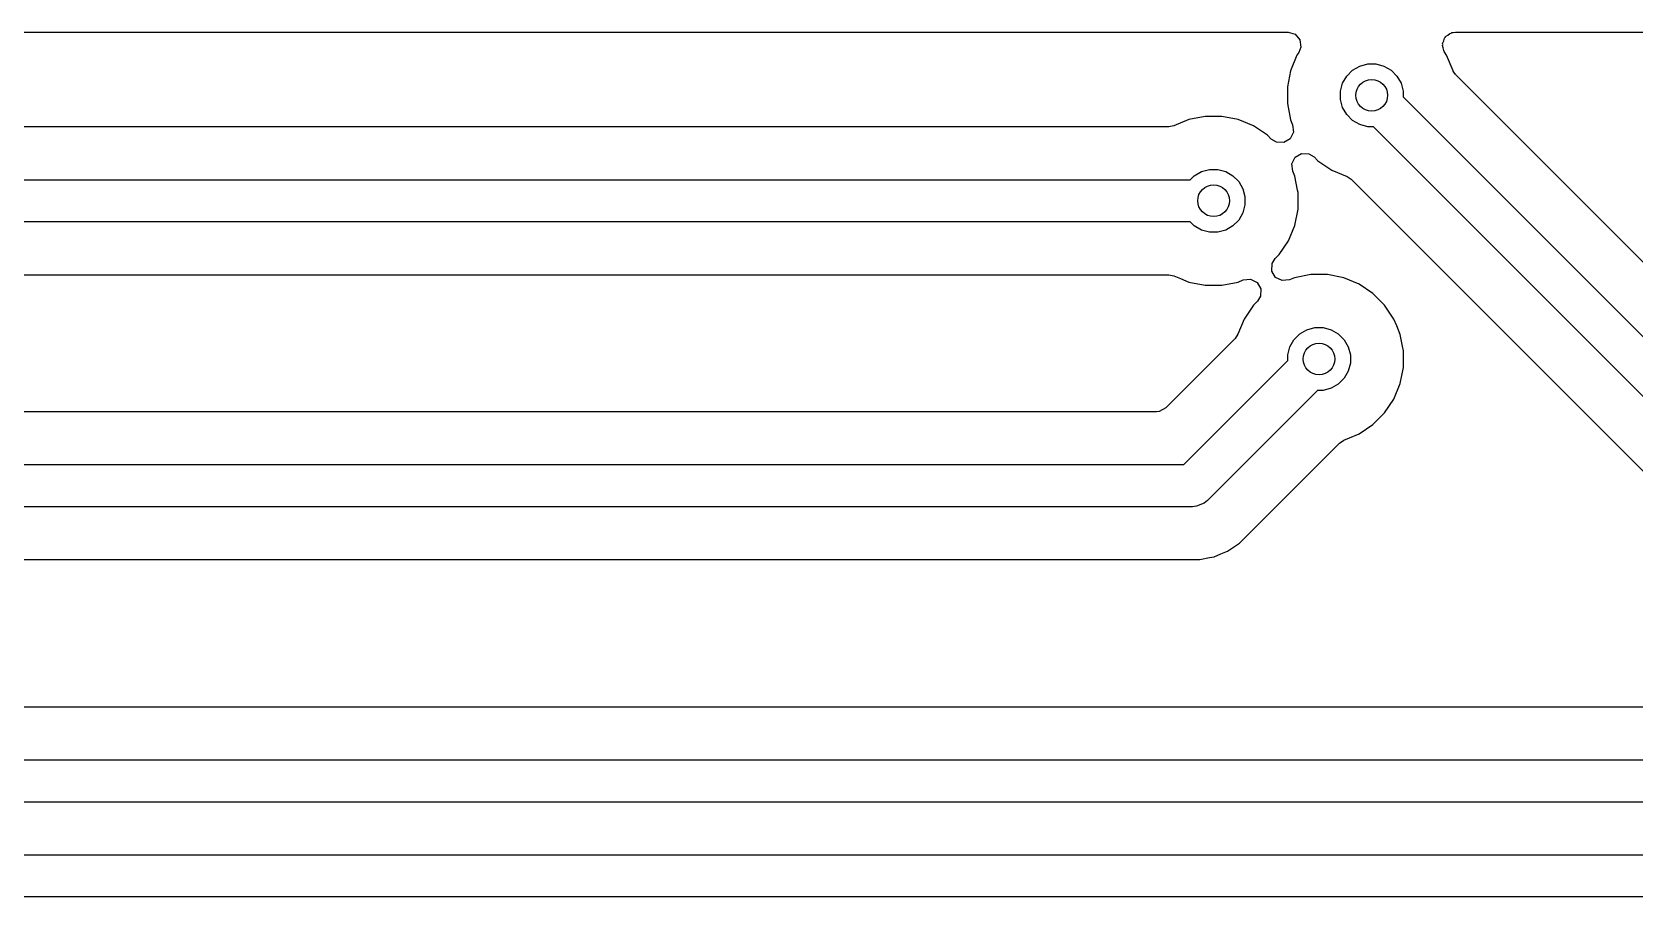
# Model space of a CAD drawing. Extents: x 4.07 to 6.96, y -6.23 to -1.21.
# Drawn here: x 5.13 to 5.728, y -1.992 to -1.669 of the extents above; entities that cross this region are included whole.
import ezdxf

# ---------------------------------------------------------------- set-up
doc = ezdxf.new("R2010")
doc.units = 0
doc.header["$MEASUREMENT"] = 0
doc.layers.add('BLACK', color=7, linetype='CONTINUOUS')

msp = doc.modelspace()

# ---------------------------------------------------------------- linework, layer by layer
at = {"layer": 'BLACK', "linetype": 'CONTINUOUS'}
for p, q in [((4.679, -1.66931), (5.1536, -1.66931)), ((5.1536, -1.66931), (5.16136, -1.66931)), ((5.16136, -1.66931), (5.59865, -1.66931)), ((5.59865, -1.66931), (5.60129, -1.67009)), ((5.60129, -1.67009), (5.6031, -1.67216)), ((5.60349, -1.67489), (5.60271, -1.67691)), ((5.6031, -1.67216), (5.60349, -1.67489)), ((5.65631, -1.67428), (5.65641, -1.67391)), ((5.65661, -1.67525), (5.65631, -1.67428)), ((5.65635, -1.67353), (5.65677, -1.6726)), ((5.65641, -1.67391), (5.65635, -1.67353)), ((5.65677, -1.6726), (5.65703, -1.67163)), ((5.65703, -1.67163), (5.65732, -1.67137)), ((5.65732, -1.67137), (5.65748, -1.67102)), ((5.65748, -1.67102), (5.65833, -1.67047)), ((5.65833, -1.67047), (5.65908, -1.66979)), ((5.65908, -1.66979), (5.65952, -1.66969)), ((5.65952, -1.66969), (5.65979, -1.66952)), ((5.65979, -1.66952), (5.66029, -1.66951)), ((5.66029, -1.66951), (5.66119, -1.66931)), ((5.66119, -1.66931), (5.6851, -1.66931)), ((5.6851, -1.66931), (5.69286, -1.66931)), ((5.69286, -1.66931), (5.81519, -1.66931)), ((5.60199, -1.67799), (5.59962, -1.68372)), ((5.60271, -1.67691), (5.60199, -1.67798)), ((5.60199, -1.67798), (5.60199, -1.67799)), ((5.65676, -1.67625), (5.65661, -1.67525)), ((5.65692, -1.67659), (5.65676, -1.67625)), ((5.65785, -1.67799), (5.65692, -1.67659)), ((5.66023, -1.68372), (5.65785, -1.67799)), ((5.59962, -1.68372), (5.59841, -1.68981)), ((5.59962, -1.68372), (5.59962, -1.68372)), ((5.61901, -1.68839), (5.62055, -1.68572)), ((5.62055, -1.68572), (5.62273, -1.68354)), ((5.62273, -1.68354), (5.6254, -1.682)), ((5.6254, -1.682), (5.62838, -1.6812)), ((5.62838, -1.6812), (5.63146, -1.6812)), ((5.63146, -1.6812), (5.63444, -1.682)), ((5.63444, -1.682), (5.63711, -1.68354)), ((5.63711, -1.68354), (5.63929, -1.68572)), ((5.63929, -1.68572), (5.64083, -1.68839)), ((5.66023, -1.68373), (5.66023, -1.68372)), ((5.66029, -1.68385), (5.66023, -1.68373)), ((5.66059, -1.68429), (5.66029, -1.68385)), ((5.66104, -1.68502), (5.66059, -1.68429)), ((5.66114, -1.68508), (5.66104, -1.68502)), ((5.66126, -1.68525), (5.66114, -1.68508)), ((5.92693, -1.95092), (5.66126, -1.68525)), ((5.59841, -1.68981), (5.59841, -1.69602)), ((5.61821, -1.69137), (5.61901, -1.68839)), ((5.61821, -1.69446), (5.61821, -1.69137)), ((5.64083, -1.68839), (5.64163, -1.69137)), ((5.64163, -1.69137), (5.64163, -1.69349)), ((5.59841, -1.69602), (5.59962, -1.70211)), ((5.61901, -1.69743), (5.61821, -1.69446)), ((5.62055, -1.7001), (5.61901, -1.69743)), ((5.64163, -1.69349), (5.91108, -1.96294)), ((5.55412, -1.7047), (4.541, -1.7047)), ((5.55599, -1.70433), (5.55412, -1.7047)), ((5.56167, -1.70198), (5.55599, -1.70433)), ((5.56776, -1.70077), (5.56167, -1.70198)), ((5.56167, -1.70198), (5.56167, -1.70198)), ((5.57397, -1.70077), (5.56776, -1.70077)), ((5.56776, -1.70077), (5.56776, -1.70077)), ((5.58006, -1.70198), (5.57397, -1.70077)), ((5.57397, -1.70077), (5.57397, -1.70077)), ((5.58579, -1.70435), (5.58006, -1.70198)), ((5.58006, -1.70198), (5.58006, -1.70198)), ((5.59096, -1.7078), (5.58579, -1.70435)), ((5.58579, -1.70435), (5.58579, -1.70435)), ((5.59962, -1.70211), (5.59962, -1.70211)), ((5.59962, -1.70211), (5.60038, -1.70394)), ((5.60038, -1.70394), (5.60067, -1.70668)), ((5.62273, -1.70228), (5.62055, -1.7001)), ((5.6254, -1.70383), (5.62273, -1.70228)), ((5.62838, -1.70462), (5.6254, -1.70383)), ((5.6305, -1.70462), (5.62838, -1.70462)), ((5.89764, -1.97177), (5.6305, -1.70462)), ((5.59241, -1.70926), (5.59096, -1.7078)), ((5.59096, -1.7078), (5.59096, -1.7078)), ((5.59432, -1.71044), (5.59241, -1.70926)), ((5.59707, -1.71054), (5.59432, -1.71044)), ((5.59944, -1.70914), (5.59707, -1.71054)), ((5.60067, -1.70668), (5.59944, -1.70914)), ((5.60012, -1.71852), (5.60135, -1.71606)), ((5.60135, -1.71606), (5.60371, -1.71466)), ((5.60371, -1.71466), (5.60646, -1.71475)), ((5.60646, -1.71475), (5.60837, -1.71593)), ((5.60837, -1.71593), (5.60983, -1.71739)), ((5.56218, -1.72441), (5.56368, -1.72291)), ((5.56368, -1.72291), (5.56635, -1.72137)), ((5.56635, -1.72137), (5.56932, -1.72057)), ((5.56932, -1.72057), (5.57241, -1.72057)), ((5.57241, -1.72057), (5.57539, -1.72137)), ((5.57539, -1.72137), (5.57806, -1.72291)), ((5.57806, -1.72291), (5.58024, -1.72509)), ((5.60041, -1.72126), (5.60012, -1.71852)), ((5.60117, -1.72309), (5.60041, -1.72126)), ((5.60983, -1.71739), (5.60983, -1.71739)), ((5.60983, -1.71739), (5.61499, -1.72084)), ((5.61499, -1.72084), (5.61499, -1.72084)), ((5.61499, -1.72084), (5.62068, -1.7232)), ((4.53082, -1.72441), (5.56218, -1.72441)), ((5.58024, -1.72509), (5.58178, -1.72776)), ((5.58178, -1.72776), (5.58258, -1.73074)), ((5.6022, -1.72826), (5.60117, -1.72309)), ((5.60238, -1.72918), (5.6022, -1.72826)), ((5.62068, -1.7232), (5.62226, -1.72425)), ((5.62226, -1.72425), (5.8765, -1.9785)), ((5.58258, -1.73383), (5.58178, -1.7368)), ((5.58258, -1.73074), (5.58258, -1.73383)), ((5.60238, -1.73539), (5.60238, -1.72918)), ((5.60238, -1.72918), (5.60238, -1.72918)), ((5.60238, -1.72918), (5.60238, -1.72918)), ((5.56218, -1.74016), (4.52756, -1.74016)), ((5.56368, -1.74165), (5.56218, -1.74016)), ((5.58024, -1.73947), (5.57806, -1.74165)), ((5.58178, -1.7368), (5.58024, -1.73947)), ((5.60117, -1.74148), (5.60238, -1.73539)), ((5.56635, -1.7432), (5.56368, -1.74165)), ((5.56932, -1.74399), (5.56635, -1.7432)), ((5.57241, -1.74399), (5.56932, -1.74399)), ((5.57539, -1.7432), (5.57241, -1.74399)), ((5.57806, -1.74165), (5.57539, -1.7432)), ((5.5988, -1.74721), (5.60117, -1.74148)), ((5.59389, -1.75383), (5.59535, -1.75237)), ((5.59535, -1.75237), (5.5988, -1.74721)), ((5.59535, -1.75237), (5.59535, -1.75237)), ((5.59261, -1.75849), (5.59271, -1.75574)), ((5.59401, -1.76086), (5.59261, -1.75849)), ((5.59271, -1.75574), (5.59389, -1.75383)), ((4.52484, -1.75986), (5.55412, -1.75986)), ((5.55412, -1.75986), (5.55599, -1.76023)), ((5.55599, -1.76023), (5.55854, -1.76129)), ((5.55854, -1.76129), (5.56167, -1.76259)), ((5.56167, -1.76259), (5.56776, -1.7638)), ((5.56776, -1.7638), (5.56776, -1.7638)), ((5.56776, -1.7638), (5.56776, -1.7638)), ((5.56776, -1.7638), (5.57397, -1.7638)), ((5.57397, -1.7638), (5.58006, -1.76259)), ((5.57397, -1.7638), (5.57397, -1.7638)), ((5.58006, -1.76259), (5.58189, -1.76183)), ((5.58189, -1.76183), (5.58463, -1.76153)), ((5.58463, -1.76153), (5.58709, -1.76276)), ((5.58709, -1.76276), (5.58849, -1.76513)), ((5.59647, -1.76209), (5.59401, -1.76086)), ((5.59921, -1.76179), (5.59647, -1.76209)), ((5.60104, -1.76103), (5.59921, -1.76179)), ((5.60713, -1.75982), (5.60104, -1.76103)), ((5.60104, -1.76103), (5.60104, -1.76103)), ((5.61334, -1.75982), (5.60713, -1.75982)), ((5.60713, -1.75982), (5.60713, -1.75982)), ((5.61943, -1.76103), (5.61334, -1.75982)), ((5.61334, -1.75982), (5.61334, -1.75982)), ((5.62516, -1.76341), (5.61943, -1.76103)), ((5.61943, -1.76103), (5.61943, -1.76103)), ((5.63033, -1.76686), (5.62516, -1.76341)), ((5.62516, -1.76341), (5.62516, -1.76341)), ((5.58721, -1.76979), (5.58576, -1.77125)), ((5.58839, -1.76788), (5.58721, -1.76979)), ((5.58849, -1.76513), (5.58839, -1.76788)), ((5.63472, -1.77125), (5.63033, -1.76686)), ((5.63033, -1.76686), (5.63033, -1.76686)), ((5.58231, -1.77641), (5.57995, -1.78209)), ((5.58576, -1.77125), (5.58231, -1.77641)), ((5.58231, -1.77641), (5.58231, -1.77641)), ((5.58576, -1.77125), (5.58576, -1.77125)), ((5.63816, -1.77641), (5.63472, -1.77125)), ((5.63472, -1.77125), (5.63472, -1.77125)), ((5.63817, -1.77641), (5.63816, -1.77641)), ((5.63921, -1.77893), (5.63817, -1.77641)), ((5.57995, -1.78209), (5.57889, -1.78368)), ((5.60087, -1.78415), (5.60305, -1.78197)), ((5.60305, -1.78197), (5.60572, -1.78043)), ((5.60572, -1.78043), (5.60869, -1.77963)), ((5.60869, -1.77963), (5.61178, -1.77963)), ((5.61178, -1.77963), (5.61476, -1.78043)), ((5.61476, -1.78043), (5.61743, -1.78197)), ((5.61743, -1.78197), (5.61961, -1.78415)), ((5.64054, -1.78215), (5.63921, -1.77893)), ((5.64141, -1.78654), (5.64054, -1.78215)), ((5.57889, -1.78368), (5.553, -1.80957)), ((5.59853, -1.7898), (5.59932, -1.78682)), ((5.59932, -1.78682), (5.60087, -1.78415)), ((5.61961, -1.78415), (5.62115, -1.78682)), ((5.62115, -1.78682), (5.62195, -1.7898)), ((5.64175, -1.78823), (5.64141, -1.78654)), ((5.64175, -1.79444), (5.64175, -1.78823)), ((5.64175, -1.78823), (5.64175, -1.78823)), ((5.64175, -1.78823), (5.64175, -1.78823)), ((5.55973, -1.83071), (5.59853, -1.79191)), ((5.59853, -1.79191), (5.59853, -1.7898)), ((5.62195, -1.79288), (5.62115, -1.79586)), ((5.62195, -1.7898), (5.62195, -1.79288)), ((5.64054, -1.80053), (5.64175, -1.79444)), ((5.61743, -1.80071), (5.61476, -1.80225)), ((5.61961, -1.79853), (5.61743, -1.80071)), ((5.62115, -1.79586), (5.61961, -1.79853)), ((5.63817, -1.80627), (5.64054, -1.80053)), ((5.60966, -1.80305), (5.56856, -1.84415)), ((5.61178, -1.80305), (5.60966, -1.80305)), ((5.61476, -1.80225), (5.61178, -1.80305)), ((5.63472, -1.81143), (5.63817, -1.80627)), ((5.54955, -1.811), (4.48678, -1.811)), ((5.55058, -1.81089), (5.54955, -1.811)), ((5.553, -1.80957), (5.55058, -1.81089)), ((5.63033, -1.81582), (5.63472, -1.81143)), ((5.62516, -1.81927), (5.63033, -1.81582)), ((5.58057, -1.86), (5.6179, -1.82268)), ((5.6179, -1.82268), (5.61948, -1.82162)), ((5.61948, -1.82162), (5.62163, -1.82073)), ((5.62163, -1.82073), (5.62516, -1.81927)), ((5.62516, -1.81927), (5.62516, -1.81927)), ((5.62516, -1.81927), (5.62516, -1.81927)), ((4.46457, -1.83071), (5.55973, -1.83071)), ((5.56299, -1.84646), (4.46457, -1.84646)), ((5.56453, -1.84631), (5.56299, -1.84646)), ((5.56737, -1.84513), (5.56453, -1.84631)), ((5.56856, -1.84415), (5.56737, -1.84513)), ((5.57606, -1.86302), (5.58057, -1.86)), ((4.48678, -1.86616), (5.56571, -1.86616)), ((5.56571, -1.86616), (5.56929, -1.86545)), ((5.56929, -1.86545), (5.57104, -1.8651)), ((5.57104, -1.8651), (5.57355, -1.86406)), ((5.57355, -1.86406), (5.57606, -1.86302)), ((5.57606, -1.86302), (5.57606, -1.86302)), ((5.57606, -1.86302), (5.57606, -1.86302)), ((5.74873, -1.92124), (4.80634, -1.92124)), ((4.80906, -1.94094), (5.74602, -1.94094)), ((5.74275, -1.95669), (4.81232, -1.95669)), ((4.80713, -1.97634), (5.74406, -1.97634)), ((5.74079, -1.99209), (4.81039, -1.99209))]:
    msp.add_line(p, q, dxfattribs=at)
at = {"layer": 'BLACK'}
for centre in [(5.62992, -1.69291), (5.57087, -1.73228), (5.61024, -1.79134)]:
    msp.add_circle(centre, 0.00591, dxfattribs=at)
at = {"layer": 'WHITE'}
for centre in [(5.62992, -1.69291), (5.57087, -1.73228), (5.61024, -1.79134)]:
    msp.add_circle(centre, 0.00591, dxfattribs=at)

doc.saveas('drawing.dxf')
